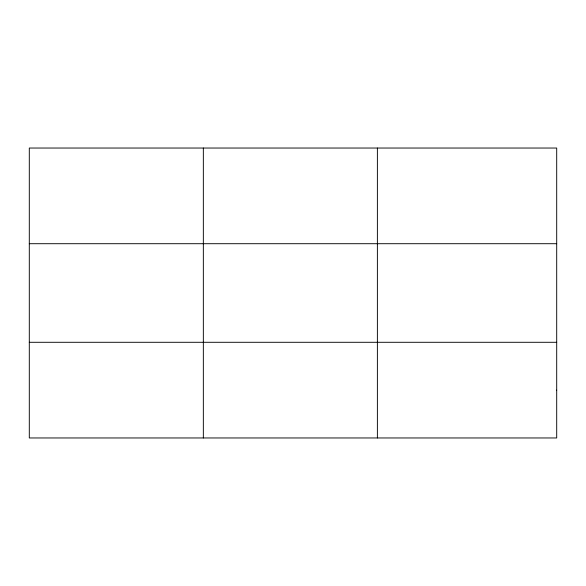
<?xml version="1.0" encoding="UTF-8"?>
<svg xmlns="http://www.w3.org/2000/svg" width="586" height="586" viewBox="0 0 586 586"><rect width="100%" height="100%" fill="white"/><g stroke="black" fill="none" stroke-linecap="round" stroke-linejoin="round"><path stroke-width="0.88" d="M203.342 437.962L203.342 148.038M377.384 437.962L377.384 148.038M29.3 243.71L556.7 243.71M29.3 342.29L556.7 342.29M556.7 390.122L556.7 437.962L29.3 437.962L29.3 148.038L556.7 148.038L556.7 390.122"/></g></svg>
